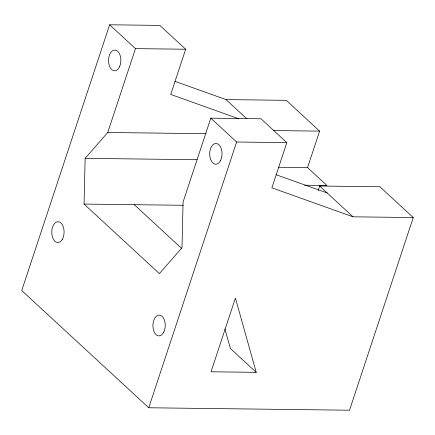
<?xml version="1.0" encoding="UTF-8"?>
<svg xmlns="http://www.w3.org/2000/svg" width="435" height="435" viewBox="0 0 435 435"><rect width="100%" height="100%" fill="white"/><g stroke="black" fill="none" stroke-linecap="round" stroke-linejoin="round"><path stroke-width="0.65" d="M413.25 217.549L353.013 216.815L271.88 187.817L286.828 142.615L261 118.777L210.801 118.168L183.07 202.03L181.993 247.754L159.395 273.615L84.064 204.075L85.135 158.351L107.739 132.49L135.47 48.628L109.642 24.784L21.75 290.553L148.737 407.769L349.533 410.216L413.25 217.549L379.891 186.751L319.649 186.022L318.17 190.503M109.642 24.784L159.841 25.399L185.669 49.237L170.721 94.438L238.434 118.641M148.737 407.769L236.629 142.006L210.801 118.168M304.603 185.223L326.935 185.495L307.556 167.605L319.622 131.125L286.263 100.327L226.026 99.593L174.919 81.329M135.47 48.628L185.669 49.237M273.599 130.565L319.622 131.125M107.739 132.49L206.195 133.686M236.629 142.006L286.828 142.615M85.135 158.351L197.175 159.71M278.454 167.252L307.556 167.605M84.064 204.075L183.173 205.282M256.22 372.338L211.04 371.789L235.422 298.067L256.22 372.338L230.392 348.495L224.917 328.952M276.078 174.707L327.185 192.971M226.026 99.593L246.884 118.853M319.649 186.022L353.013 216.815M134.263 204.689L181.656 248.434M62.346 239.288A10.396 6.172 -89.3 0 0 59.454 222.019A10.396 6.172 -89.3 0 0 51.988 235.069A10.396 6.172 -89.3 0 0 62.346 239.288M163.761 332.188A10.396 6.172 -89.3 0 0 160.238 315.266A10.396 6.172 -89.3 0 0 153.261 329.067A10.396 6.172 -89.3 0 0 163.761 332.188M119.701 66.441A10.396 6.172 -89.3 0 0 115.346 50.096A10.396 6.172 -89.3 0 0 109.071 64.804A10.396 6.172 -89.3 0 0 119.701 66.441M220.654 160.276A10.396 6.172 -89.3 0 0 216.842 143.545A10.396 6.172 -89.3 0 0 210.1 157.666A10.396 6.172 -89.3 0 0 220.654 160.276"/></g></svg>
